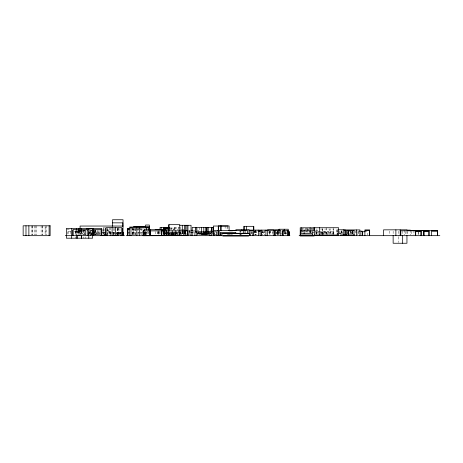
<?xml version="1.0" encoding="UTF-8"?>
<svg xmlns="http://www.w3.org/2000/svg" width="463" height="463" viewBox="0 0 463 463"><rect width="100%" height="100%" fill="white"/><g stroke="black" fill="none" stroke-linecap="round" stroke-linejoin="round"><path stroke-width="0.35" stroke-dasharray="2.31 1.74" d="M180.443 227.813L173.191 227.813L173.191 229.955M105.014 227.889L103.156 227.889L103.156 231.425M170.002 227.975L181.074 227.975M170.008 228.473L178.944 228.473M301.257 228.751L310.106 228.751M310.563 228.751L312.589 228.751L312.589 232.906M320.546 229.058L333.401 229.058L333.401 234.353M66.927 229.411L70.463 229.411M102.375 229.416L104.499 229.416M182.584 229.445L183.863 229.445M132.129 229.7L142.807 229.7M168.879 229.735L184.355 229.735M91.026 229.995L92.068 229.995M188.863 230.279L190.305 230.279M193.059 230.279L198.963 230.279M315.587 230.198L319.192 230.198M210.688 230.371L210.405 234.347M78.785 230.562L85.042 230.562L85.042 235.036M102.23 230.562L106.386 230.562M106.831 230.562L110.501 230.562M107.763 231.245L110.651 231.245L110.651 234.405M70.851 231.309L67.222 231.309L67.222 235.048M74.202 231.309L80.747 231.309L80.73 234.562M315.222 231.431L326.085 231.431L326.085 234.261M354.722 231.454L358.906 231.454M178.417 231.558L182.729 231.558M194.188 231.564L193.557 231.564L193.534 235.059M253.822 231.616L257.532 231.616M183.95 231.668L188.024 231.668M188.933 231.668L190.357 231.668L190.357 235.007M301.835 231.674L310.413 231.674M364.78 231.737L367.379 231.737L367.379 235.019M268.523 231.841L273.465 231.841M280.387 231.841L276.249 231.841L276.249 235.036M283.842 231.841L287.349 231.841M300.794 231.888L311.321 231.888M348.107 231.824L351.591 231.824L351.591 233.751M162.438 231.922L165.094 231.922M88.149 232.05L92.027 232.05M92.71 232.05L99.539 232.05L99.539 235.071M337.579 232.177L342.174 232.177M99.886 232.252L88.583 232.252L88.583 235.32M112.521 232.223L121.202 232.223M132.158 232.235L137.21 232.235M137.928 232.235L140.092 232.235M140.816 232.235L143.698 232.235M144.421 232.235L148.745 232.235M354.971 232.247L357.65 232.247L357.65 234.99M169.771 232.472L167.641 232.472L167.641 235.036M254.592 232.588L257.845 232.588M262.087 232.588L265.125 232.588M268.453 232.588L273.413 232.588M275.52 232.588L280.098 232.588M311.975 232.576L322.15 232.576L322.15 234.434M122.197 232.623L107.237 232.623L107.237 235.32M208.605 232.657L200.166 232.657L200.166 235.071M178.07 232.901L186.051 232.901M328.678 232.987L332.544 232.987L332.544 234.33M80.058 233.271L84.989 233.271M199.634 233.19L208.026 233.19M208.894 233.19L210.729 233.19M275.844 233.265L281.556 233.265M338.488 233.184L341.607 233.184M347.256 233.207L350.618 233.207M112.688 233.311L114.708 233.311M115.935 233.311L121.213 233.311M169.921 233.288L163.647 233.288L163.647 235.077M171.16 233.288L186.583 233.288M197.29 233.3L204.079 233.3M80.73 233.445L84.486 233.445L84.486 235.117M284.38 233.456L287.124 233.456M338.459 233.387L341.625 233.387M88.132 233.74L89.469 233.74M90.812 233.74L91.697 233.74L91.697 235.03M93.468 233.693L99.614 233.693L99.614 235.013M87.802 233.89L100.349 233.89M210.538 233.902L202.678 233.902L202.678 235.082M212.656 234.104L214.097 234.104M201.058 234.191L205.312 234.191M220.805 234.469L222.738 234.469M204.021 234.619L208.668 234.619M227.107 234.573L232.519 234.573M213.842 234.782L216.348 234.782M163.017 234.863L165.667 234.863M167.346 234.863L168.845 234.863M216.881 234.903L215.526 234.984M204.785 234.955L208.524 234.955M228.728 234.909L232.762 234.909M184.882 230.794L184.893 234.909L184.87 231.477M179.899 232.189L179.91 234.932M179.8 232.183L179.806 234.926M175.564 233.572L175.564 234.944M175.448 233.566L175.454 234.944L175.338 232.901M175.147 233.566L175.228 234.938M172.508 232.895L172.514 234.955M172.392 232.895L172.404 234.949M172.155 233.578L172.23 234.949M171.42 232.901L171.426 234.961M171.362 232.901L171.374 234.961M168.966 234.967L168.954 232.223L168.879 235.013M168.856 232.223L168.862 234.967M164.799 230.863L164.811 234.978L164.787 231.587M163.746 230.863L163.757 234.978M148.484 231.593L148.496 235.019M145.613 232.293L145.619 235.036M145.347 230.915L145.359 235.03M418.54 232.125L418.54 234.967M418.141 232.125L418.141 234.967M413.945 230.707L413.945 234.967M411.815 231.367L411.815 234.955M410.374 230.123L410.374 234.978M407.457 231.367L407.457 234.955M406.948 231.24L406.948 234.776M405.582 231.494L405.582 234.978M404.274 230.123L404.274 234.978M402.665 231.24L402.665 234.776M398.377 231.24L398.377 236.188M398.377 236.894L398.377 242.548M393.139 231.24L393.139 234.776M389.452 231.141L389.452 235.025M360.573 232.391L360.573 235.019M358.217 231.454L358.217 234.972M358.038 231.153L358.038 235.03M352.956 232.247L352.956 233.618M352.47 231.361L352.47 233.52M352.297 231.222L352.297 233.769M352.187 231.454L352.187 233.566M352.123 231.222L352.123 233.769M352.03 231.361L352.03 233.52M351.041 231.361L351.041 233.52M350.566 231.361L350.537 233.566M350.294 231.222L350.294 233.769M347.742 231.222L347.742 233.769M347.377 231.454L347.377 233.566M342.174 233.751L342.174 231.824L337.579 231.824L337.579 234.388M341.763 230.84L341.763 233.601M341.63 230.84L341.63 233.601M341.59 231.095L341.59 233.711M341.497 230.84L341.497 233.601M340.079 231.824L340.079 233.751M337.868 233.184L337.868 234.428M337.828 233.387L337.828 234.533M337.377 229.781L337.377 234.365M337.087 229.781L337.087 234.365M336.804 229.781L336.804 234.365M333.858 234.226L333.858 231.338L327.202 231.338L327.202 234.226M333.563 231.338L333.563 234.226M333.285 227.732L333.285 234.232M333.169 234.446L333.169 232.6L322.942 232.6L322.942 234.446M333.1 231.338L333.1 234.226M331.994 232.6L331.994 234.446M330.426 231.338L330.426 234.226M329.94 229.058L329.94 234.353M328.689 231.338L328.678 234.33M327.335 232.6L327.335 234.446M326.837 234.452L326.837 232.004L322.537 232.004L322.537 234.452M326.739 227.732L326.739 234.232M325.825 231.431L325.825 234.261M324.326 231.431L324.285 234.261M323.701 232.6L323.701 234.446M323.07 232.6L323.07 234.446M322.67 232.004L322.67 234.452M322.364 229.058L322.364 234.353M322.26 228.456L322.26 234.232M322.069 231.431L322.069 234.261M321.837 232.576L321.837 234.434M321.09 234.405L321.09 231.228L316.588 231.228L316.588 234.405M320.633 232.576L320.633 234.434M318.093 231.431L318.093 234.261M316.918 228.757L316.918 234.29M316.46 232.576L316.46 234.434M315.87 231.431L315.87 234.261M313.081 228.757L313.081 232.906M312.976 228.485L312.976 230.522M312.976 231.199L312.976 232.559M311.31 228.485L311.31 230.522M311.31 231.199L311.31 232.559M310.742 230.834L310.742 232.906M310.563 230.829L310.563 232.906M310.117 231.199L310.117 232.559M309.544 230.834L309.544 232.906M308.242 228.751L308.242 232.906M307.878 228.751L307.878 232.906M307.773 228.757L307.773 232.906M306.894 228.751L306.894 232.906M305.678 228.751L305.678 232.906M302.709 228.751L302.709 232.906M301.604 230.834L301.604 232.906M286.111 231.795L286.111 235.025M285.607 231.841L285.607 235.036M285.22 231.841L285.22 235.036M284.867 231.506L284.867 234.978M284.213 231.384L284.213 234.99M279.299 231.841L279.299 235.036M278.992 230.667L278.992 234.961M278.755 232.588L278.755 235.059M278.361 231.841L278.361 235.036M278.003 230.811L278.003 234.978M277.713 231.841L277.713 235.036M277.615 230.441L277.615 235.019M277.528 232.588L277.528 235.059M277.43 230.811L277.43 234.978M272.452 231.841L272.452 235.036M270.282 230.788L270.282 234.978M269.848 231.841L269.848 235.036M269.669 231.841L269.669 235.036M269.593 230.788L269.593 234.978M264.952 230.088L264.952 234.978M264.743 230.487L264.743 235.025M263.134 231.095L263.134 235.019M262.799 230.441L262.799 235.019M262.666 230.487L262.666 235.025M259.286 232.432L259.286 235.025M256.259 230.175L256.259 234.984M255.831 230.088L255.86 234.978M255.362 230.088L255.362 234.978M255.165 230.088L255.165 234.978M254.581 230.788L254.592 235.059M254.436 230.487L254.436 235.025M251.606 231.488L251.606 234.978M251.455 231.488L251.455 234.978M241.854 233.028L241.854 235.013M240.829 230.464L240.829 232.414M240.829 233.068L240.829 235.025M240.598 230.464L240.598 232.414M240.598 233.068L240.598 235.025M239.921 230.371L239.921 232.362M239.921 233.022L239.921 235.013M227.935 226.025L227.935 229.469M227.096 226.714L227.096 229.469M225.122 226.025L225.122 229.469M214.595 232.889L214.595 234.284M214.473 232.582L214.473 234.44M213.877 231.969L213.877 234.44M213.42 232.391L213.42 234.359M213.275 232.901L213.275 234.29M213.09 232.362L213.09 234.347M213.015 232.582L213.015 234.44M212.604 231.836L212.604 235.036M210.185 231.627L210.185 234.324M210.127 233.19L210.127 234.428M208.304 231.969L208.304 235.054M208.2 231.969L208.2 235.054M207.69 232.901L207.673 235.054M207.36 231.627L207.36 235.001M207.106 232.901L207.146 234.984M206.886 233.19L206.886 235.054M206.764 231.969L206.764 235.054M206.648 232.235L206.648 234.984M206.579 232.901L206.579 234.978M206.44 231.627L206.44 235.001M206.365 232.901L206.365 234.978M205.96 233.902L205.989 235.082M205.711 231.627L205.804 235.054M205.653 232.901L205.653 234.978M205.479 231.564L205.479 234.99M205.41 232.901L205.41 234.978M205.317 232.194L205.312 235.181M205.097 235.181L205.097 233.607L199.663 233.607L199.663 234.984M205.005 232.194L205.005 234.978M204.75 233.902L204.75 235.082M204.733 232.901L204.733 234.978M204.524 231.627L204.524 235.001M204.079 235.082L204.108 231.627L204.021 235.013M203.813 232.901L203.813 234.978M203.749 232.901L203.761 235.082M203.269 231.627L203.269 235.001M202.458 232.901L202.458 234.978M201.492 232.472L201.492 235.036M201.434 231.627L201.388 235.059M201.278 231.627L201.278 235.001M201.058 233.607L201.058 235.181M200.392 231.564L200.346 235.001M199.889 232.611L199.889 235.059M199.588 227.35L199.588 230.817M199.588 231.512L199.634 235.054M198.963 231.627L198.963 235.001M198.511 231.627L198.558 235.001M198.419 231.627L198.419 235.001M197.938 232.611L197.938 235.059M197.863 233.3L197.863 235.082M197.371 231.627L197.371 235.001M197.047 228.045L197.047 230.817M189.448 231.668L189.448 235.007M189.384 230.464L189.384 235.025M188.933 230.279L188.933 235.001M188.713 232.901L188.713 234.978M186.097 233.288L186.097 235.077M185.744 231.517L185.744 234.984M185.709 231.517L185.709 234.984M185.622 232.901L185.622 234.978M185.362 230.464L185.362 235.025M185.188 231.668L185.188 235.007M185.026 231.714L185.026 235.013M184.876 231.558L184.876 234.99M184.818 230.8L184.801 235.077M184.743 231.517L184.743 234.984M184.633 231.517L184.633 234.984M182.804 231.384L182.804 234.961M182.491 231.558L182.491 234.99M182.451 231.477L182.41 234.984M182.289 231.517L182.289 234.984M181.936 230.8L181.942 234.984M181.664 233.288L181.664 235.077M180.611 228.473L180.622 234.978M180.443 232.102L180.443 234.961M180.194 231.558L180.205 235.001M179.771 232.212L179.829 235.013M179.679 232.901L179.679 234.978M179.598 232.102L179.598 234.961M179.54 232.061L179.476 235.077M179.366 231.558L179.366 234.99M178.944 232.073L178.944 234.955M178.787 230.279L178.787 235.001M176.496 233.508L176.496 234.949M176.334 231.558L176.334 234.99M176.195 231.558L176.195 234.99M175.911 232.889L175.911 234.978M175.656 233.288L175.656 235.077M175.587 233.034L175.587 235.013M175.442 232.472L175.442 235.036M174.505 227.813L174.505 229.955M174.493 233.103L174.505 235.077M174.152 232.918L174.152 234.984M173.92 232.93L173.92 234.99M173.48 232.901L173.48 234.978M173.318 233.068L173.318 235.025M173.243 232.918L173.243 234.984M173.191 233.531L173.191 234.961M172.988 231.691L172.988 235.007M172.531 233.034L172.531 235.013M172.479 233.034L172.468 235.077M171.443 227.975L171.449 230.076M171.397 233.288L171.397 235.077M169.47 232.287L169.47 234.996M169.244 233.288L169.244 235.077M168.845 232.142L168.81 234.996M168.694 231.691L168.694 235.007M168.41 232.229L168.41 234.984M168.191 231.691L168.237 235.077M168.144 233.288L168.144 235.077M167.739 231.766L167.739 235.025M167.403 231.477L167.403 234.972M165.355 231.587L165.355 234.99M165.088 231.355L165.094 235.048M164.938 231.714L164.938 235.013M164.869 233.288L164.869 235.077M164.44 231.355L164.492 234.996M164.203 231.216L164.203 235.036M163.873 231.61L163.925 235.013M163.792 233.288L163.792 235.077M163.717 231.355L163.717 234.955M163.393 231.61L163.393 234.996M163.115 231.61L163.115 235.048M160.024 231.61L160.024 234.996M159.122 231.587L159.122 234.99M158.896 230.533L158.896 235.03M158.381 231.587L158.381 234.99M158.242 231.587L158.242 234.99M157.918 231.587L157.918 234.99M157.605 231.587L157.605 234.99M155.174 231.587L155.174 234.99M147.217 231.413L147.217 234.961M146.308 232.119L146.308 234.961M146.105 232.374L146.105 235.013M145.683 232.119L145.683 234.961M145.579 232.125L145.579 234.961M145.394 232.235L145.394 234.984M144.676 232.073L144.676 234.955M144.502 232.119L144.502 234.961M144.213 232.374L144.201 235.013M144.12 232.38L144.12 235.013M141.771 228.427L141.771 235.013M140.717 227.86L140.717 234.961M138.431 227.86L138.431 234.961M137.91 228.473L137.91 234.955M135.705 228.572L135.705 234.961M135.642 228.427L135.642 235.013M134.287 228.427L134.287 235.013M133.506 228.473L133.506 234.955L133.442 228.664M133.008 228.427L133.008 235.013M132.858 227.86L132.858 234.961M132.649 232.901L132.649 234.978M132.204 227.86L132.204 234.961M120.924 232.623L120.924 235.32M120.681 232.223L120.681 234.295M119.969 228.34L119.969 234.342M119.24 232.223L119.24 234.984M119.107 232.223L119.107 234.295M118.794 228.328L118.794 234.336M118.435 233.311L118.435 234.492M118.378 227.674L118.378 234.342M118.082 232.623L118.082 235.32M117.7 228.328L117.7 234.336M117.573 228.328L117.573 234.336M117.469 232.223L117.469 234.295M117.382 228.328L117.382 234.336M117.191 232.623L117.191 235.32M116.919 233.311L116.919 234.492M116.433 233.311L116.433 234.492M114.297 228.328L114.303 234.492M113.655 232.623L113.655 235.32M113.487 233.311L113.487 234.492M113.371 228.328L113.366 234.492M111.103 232.223L111.103 234.295M110.478 227.674L110.501 234.4M110.327 231.245L110.327 234.405M110.125 232.623L110.125 235.32M109.581 231.245L109.581 234.405M109.158 227.674L109.158 235.007M108.035 229.416L108.035 234.284M107.804 228.595L107.763 234.405M107.561 228.328L107.561 234.336M103.249 227.889L103.249 231.425M103.191 231.841L103.191 234.4M103.156 232.137L103.156 234.261M102.954 231.841L102.954 234.4M98.972 230.013L98.972 234.967M98.44 233.693L98.44 235.013M97.843 230.013L97.78 234.967M97.045 233.693L97.045 235.013M96.744 232.05L96.744 235.071M96.003 233.693L96.003 235.013M95.899 230.013L95.899 234.967M95.21 230.013L95.193 235.03M95.158 230.013L95.158 234.967M94.736 232.05L94.736 235.071M94.602 230.105L94.602 234.978M94.417 230.013L94.417 234.967M89.295 232.05L89.295 235.071M89.266 230.701L89.266 234.961M88.78 231.02L88.78 235.007M88.364 233.89L88.364 235.077M88.311 230.643L88.236 234.961M88.19 233.74L88.19 235.03M85.852 235.32L85.852 230.823L77.842 230.823L77.842 234.677M85.724 230.354L85.724 235.007M85.724 236.934L85.724 238.196M84.984 230.823L84.989 235.071M84.046 229.995L84 235.32M83.589 230.354L83.589 235.007M83.589 236.934L83.589 238.196M83.062 229.995L83.062 234.961M82.148 229.926L82.148 234.237M81.685 230.065L81.685 234.66M81.598 230.354L81.598 234.347M81.39 230.354L81.39 234.347M81.187 230.354L81.187 234.347M80.4 229.995L80.4 234.255M80.076 230.169L80.058 234.475M79.885 230.823L79.885 235.32M79.769 231.309L79.769 234.428M79.468 229.995L79.468 234.255M79.034 229.416L79.034 234.284M78.843 229.995L78.785 234.394M78.681 231.309L78.681 234.428M78.635 230.354L78.635 234.347M78.426 230.354L78.426 234.347M78.206 230.823L78.206 235.32M77.906 231.309L77.906 234.428M77.605 230.354L77.605 234.347M76.794 231.309L76.794 235.048M76.627 230.354L76.586 235.007M76.482 229.926L76.482 234.955M75.619 230.354L75.619 235.007M75.619 236.934L75.619 238.196M75.544 231.309L75.544 235.048M75.457 231.309L75.457 235.048M70.173 231.309L70.173 235.048M68.669 231.309L68.669 235.048M46.358 225.799L46.358 234.967M45.154 225.799L45.154 234.967M45.108 227.211L45.108 234.967M42.735 225.799L42.735 234.967M42.422 225.799L42.422 234.967M41.109 225.799L41.109 234.967M36.756 225.799L36.756 234.967M35.194 225.799L35.194 234.967M34.823 225.799L34.823 234.967M32.63 225.799L32.63 234.967M32.433 225.799L32.433 234.967M31.82 225.799L31.82 234.967M91.512 234.961L91.512 229.995L91.495 234.961"/><path stroke-width="0.69" d="M143.165 230.921L187.55 230.782L187.567 235.586L143.183 235.725L143.165 230.921L143.183 235.725M112.445 222.848L122.817 222.848L122.817 226.407M179.771 225.29L191.04 225.29L191.04 235.673M227.935 226.025L213.356 226.025L213.356 230.846M123.002 226.042L80.076 226.042L80.076 228.791M133.442 226.563L149.543 226.563L149.543 230.07M129.692 227.032L144.676 227.032M145.394 227.42L148.745 227.42L148.745 230.175M169.47 227.547L160.024 227.547L160.024 229.579M148.745 227.86L129.241 227.86L129.275 235.673M164.226 227.975L169.279 227.975M313.486 228.068L314.857 228.068M86.39 228.346L101.71 228.346L101.71 235.673M129.484 228.427L127.331 228.427L127.331 235.673M169.325 228.473L163.717 228.473L163.717 229.914M155.174 229.538L160.343 229.538M129.281 229.7L127.857 229.7L127.817 235.673M169.25 229.735L144.039 229.735L144.039 231.054M235.794 229.717L249.042 229.717L249.042 233.688M337.984 229.781L344.854 229.781L344.854 235.019M267.678 229.856L279.681 229.856M406.948 229.827L383.549 229.845L383.549 235.673M86.917 229.926L90.534 229.926L90.534 235.673M248.851 230.088L273.928 230.123L273.928 235.673M344.374 230.152L345.745 230.152M406.983 230.123L410.374 230.123M190.993 230.279L192.469 230.279M314.886 230.198L300.574 230.198L300.562 235.673M213.09 230.371L218.6 230.371M228.664 230.371L236.101 230.371M365.133 230.325L369.451 230.325L369.451 235.673M265.276 230.441L268.146 230.441M274.09 230.441L275.815 230.441M253.77 230.487L250.061 230.487L250.061 235.673M257.868 230.487L261.329 230.487M354.033 230.591L346.492 230.591L346.492 235.036M407.457 230.649L428.744 230.649M413.945 230.707L437.35 230.707L437.344 235.673M232.565 230.805L229.127 230.805L229.087 225.938L218.513 225.938L218.513 235.673M420.908 230.8L400.819 230.8L400.819 235.673M431.886 230.823L437.344 230.823M283.807 230.869L282.407 230.869L282.407 235.673M359.398 231.153L362.124 231.153L362.124 235.673M415.652 231.286L420.977 231.286L420.977 235.673M361.696 231.454L362.645 231.454L362.645 235.673M258.082 231.616L260.918 231.616L260.918 235.673M361.997 231.737L365.336 231.737M288.061 231.841L289.485 231.841L289.485 235.673M101.299 232.252L104.829 232.252L104.829 235.673M190.959 232.611L192.388 232.611M127.817 232.901L129.2 232.901M222.813 233.288L248.643 233.288M104.187 234.978L106.548 234.978M300.562 234.972L312.554 234.972L312.554 235.673M101.293 235.32L106.467 235.32M122.047 235.32L124.171 235.32L124.171 235.673L65.989 235.673M126.208 235.673L289.896 235.673M299.15 235.673L439.85 235.673M314.14 235.962L300.209 235.962L300.209 227.802L314.14 227.802L314.14 230.522M222.813 236.055L248.643 236.055M183.707 230.794L183.724 235.598M187.55 230.782L187.567 235.586M172.219 230.834L172.224 232.889M175.217 230.823L175.222 232.883M150.278 230.91L150.232 235.708M437.645 235.673L437.645 231.037L431.62 231.037L431.62 235.673M429.16 235.673L429.16 230.881L423.865 230.881L423.865 235.673M428.807 235.673L428.807 231.321L423.946 231.321L423.946 235.673M423.437 230.649L423.437 235.673M421.18 235.673L421.18 230.869L415.722 230.869L415.722 235.673M415.612 230.8L415.652 235.673M406.948 235.482L406.948 243.254L393.139 243.254L393.139 235.482M402.665 235.482L402.665 243.254M400.194 229.845L400.194 235.673M395.882 229.845L395.882 235.673M369.665 235.673L369.665 229.92L364.89 229.92L364.89 235.673M359.919 235.673L359.919 229.926L345.444 229.926L345.444 234.955M356.487 229.926L356.487 235.673M354.525 235.673L354.525 234.92L340.461 234.92L340.461 235.673M354.004 230.591L354.033 235.036M348.633 230.591L348.633 235.036M348.413 230.591L348.413 235.036M343.257 229.781L343.257 235.019M338.615 235.673L338.615 227.732L314.504 227.732L314.504 235.673M338.088 235.673L338.088 235.019L314.545 235.019L314.545 235.673M319.684 227.732L319.684 235.673M312.733 235.673L312.733 233.514L300.29 233.514L300.29 235.673M310.117 227.802L310.117 230.522M304.116 230.198L304.116 233.618M301.222 227.802L301.222 230.522M300.632 230.198L300.632 235.673M289.398 231.841L289.398 235.673M288.495 233.456L288.495 235.673M288.246 235.673L288.246 229.237L278.992 229.237L278.992 230.667M287.998 230.869L287.998 235.673M287.917 235.673L287.917 230.47L283.252 230.47L283.252 235.673M284.213 229.237L284.213 230.667M282.621 230.869L282.621 235.673M280.81 235.673L280.81 230.25L275.416 230.25L275.416 235.673M274.611 230.441L274.611 235.673M267.417 230.123L267.417 235.673M265.912 230.111L265.912 235.673M261.282 230.111L261.282 235.673M259.286 230.487L259.286 231.784M258.377 230.099L258.377 235.673M253.765 230.643L253.765 226.326L243.717 226.326L243.717 229.92M253.718 226.326L253.718 230.643M253.469 230.099L253.469 235.673M252.792 231.616L252.792 235.673M249.898 233.867L249.898 235.673M249.418 235.673L249.418 233.549L221.007 233.549L220.996 235.673M247.52 233.717L247.52 230.464L219.196 230.464L219.196 235.673M246.559 226.326L246.559 229.92M245.054 230.464L245.054 233.717M244.597 226.326L244.597 229.92M243.283 230.464L243.283 233.717M241.854 229.717L241.854 231.043M235.794 233.676L235.794 232.345L220.365 232.345L220.365 235.673M221.54 235.25L221.54 235.673M221.21 225.938L221.21 230.805M220.365 225.938L220.365 230.805M219.989 235.25L219.96 235.673M218.27 226.025L218.27 230.846M217.946 230.371L217.946 235.673M216.881 235.326L216.881 235.673M216.684 235.673L216.684 231.836L194.923 231.836L194.923 235.673M214.467 235.343L214.467 235.673M213.686 235.343L213.686 235.673M213.275 232.206L213.275 227.35L192.186 227.35L192.186 235.673M212.019 227.35L212.019 232.206M211.614 227.35L211.614 232.206M211.325 231.836L211.325 235.673M210.804 235.239L210.804 235.673M209.293 231.836L209.293 235.673M208.188 227.35L208.188 232.206M207.106 227.35L207.106 232.206M206.365 227.35L206.365 232.206M205.74 227.35L205.74 232.206M203.813 227.35L203.813 232.206M201.434 227.35L201.434 232.206M196.758 231.836L196.758 235.673M196.115 227.35L196.115 232.206M195.803 227.35L195.803 232.206M187.949 225.29L187.949 235.673M186.936 225.29L186.936 230.829M185.709 225.29L185.709 230.829M184.633 225.29L184.633 230.829M182.289 225.29L182.289 230.829M179.771 231.546L179.771 224.665L168.845 224.665L168.845 231.546L168.943 224.665M177.618 235.673L177.618 232.542L170.442 232.542L170.442 235.673M165.088 228.473L165.088 229.914M164.938 229.735L164.938 231.054M163.873 227.547L163.873 229.579M163.925 229.735L163.925 231.054M162.218 229.735L162.218 231.054M161.153 227.547L161.153 229.579M150.643 229.735L150.643 231.054M149.335 229.995L149.335 225.024L145.579 225.024L145.579 226.442M146.308 227.86L146.308 229.989M144.213 229.735L144.213 231.054M139.525 227.86L139.525 235.673M136.816 227.86L136.816 235.673M130.971 227.86L130.971 235.673M128.158 228.427L128.158 229.746M123.436 234.978L123.436 235.673M123.245 232.223L123.245 235.673M123.002 235.673L123.031 219.746L112.509 219.746L112.445 226.407M122.886 232.623L122.874 235.673M122.764 232.623L122.764 235.673M122.371 228.328L122.371 235.673M121.74 235.673L121.74 227.674L105.819 227.674L105.819 235.673M120.924 235.32L120.924 235.673M118.082 235.32L118.082 235.673M117.191 235.32L117.191 235.673M116.254 235.32L116.254 235.673M115.362 227.674L115.362 235.673M114.934 235.32L114.934 235.673M113.655 235.32L113.655 235.673M112.104 227.674L112.104 235.673M110.125 235.32L110.125 235.673M107.237 235.32L107.237 235.673M105.981 228.328L105.981 235.673M105.049 235.32L105.049 235.673M104.134 235.32L104.134 235.673M101.987 235.32L101.987 235.673M101.032 235.673L101.032 229.405L93.757 229.405L93.757 235.673M93.08 228.346L93.08 235.673M88.78 228.363L88.78 230.354M88.78 235.673L88.78 238.196M87.235 235.673L87.235 229.498L73.206 229.498L73.206 235.673M81.685 235.32L81.685 235.673M81.598 228.363L81.598 229.694M81.598 235.673L81.598 238.196M81.384 235.673L81.384 238.196M81.187 228.363L81.187 229.694M79.885 235.32L79.885 235.673M78.837 228.363L78.837 229.694M78.206 235.32L78.206 235.673M77.605 235.673L77.605 238.196M76.627 228.363L76.627 229.694M76.627 235.673L76.627 238.196M72.552 229.926L72.552 235.673M71.672 228.363L71.672 238.196M65.769 235.32L65.769 235.673M49.119 225.799L49.119 235.673M28.868 225.799L28.868 235.673M25.986 225.799L25.986 235.673M50.126 225.799L23.15 225.799L23.15 235.673L50.126 235.673L50.126 225.799M92.606 228.363L66.394 228.363L66.394 238.196L92.606 238.196L92.606 228.363M166.408 230.852L166.194 235.65L166.408 230.852M161.726 230.863L161.737 235.667L161.726 230.863M149.925 230.898L149.943 235.702L149.925 230.898"/></g></svg>
